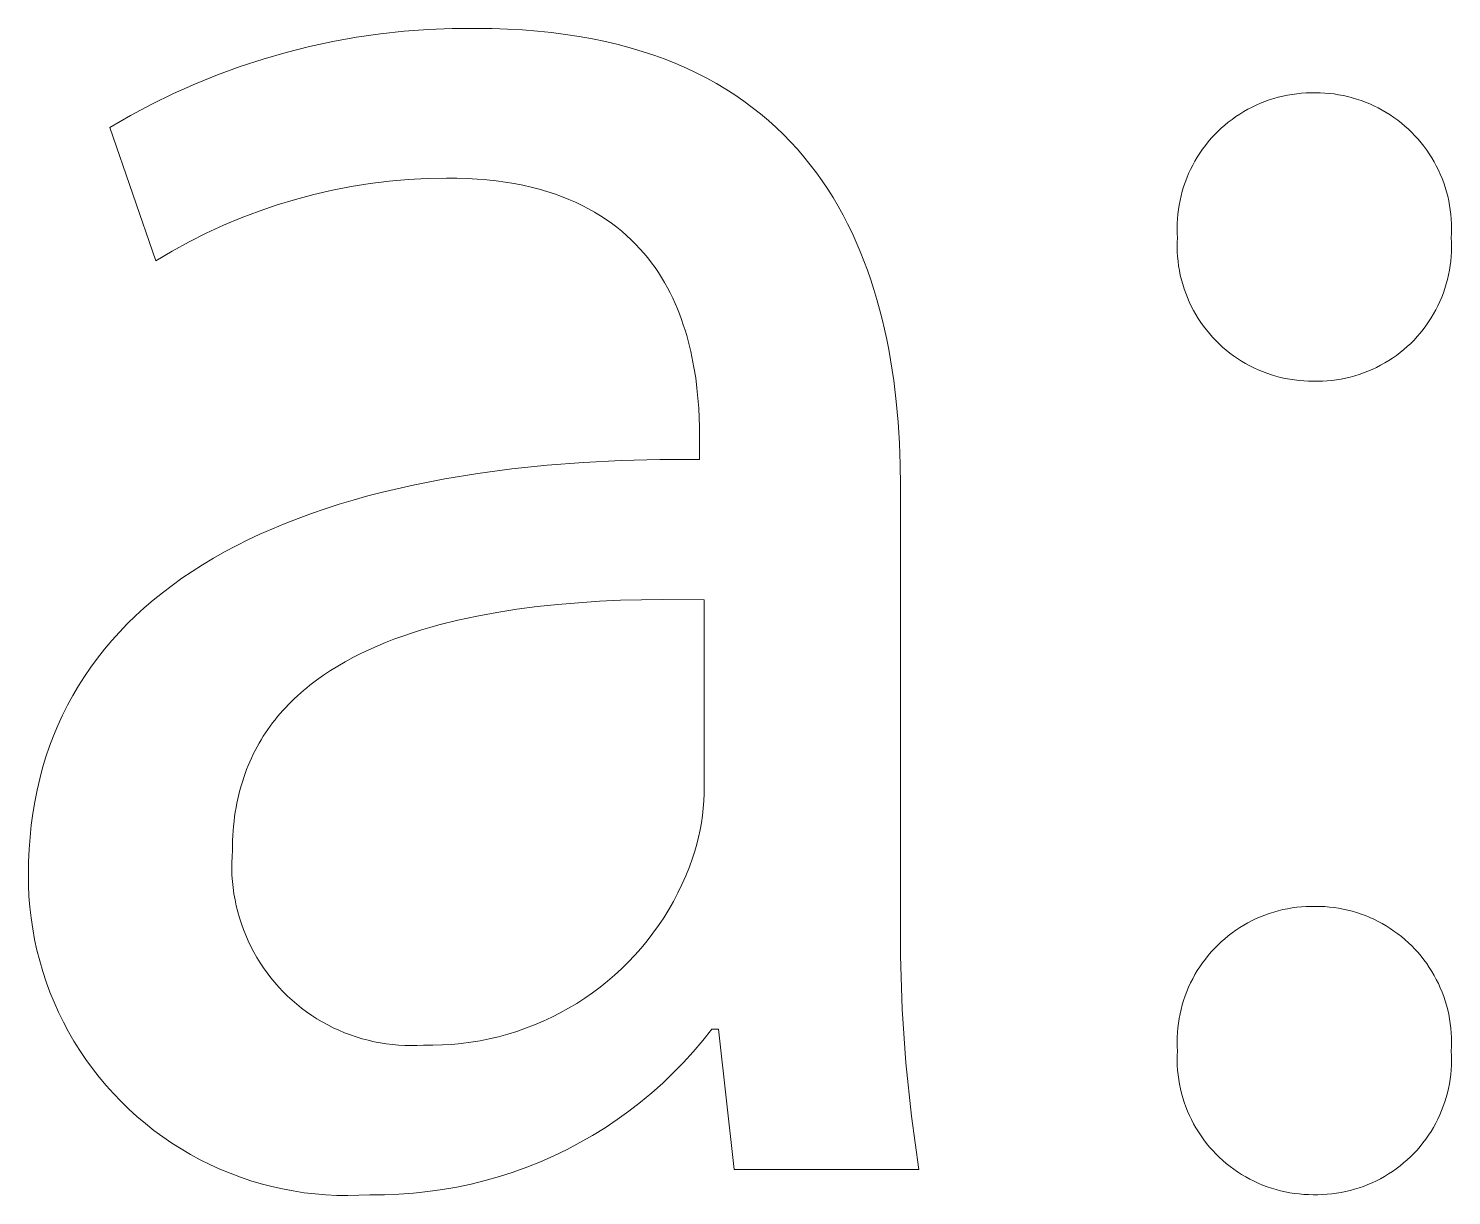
# Model space of a CAD drawing. Header units: millimetres. Extents: x 3269 to 7089, y 1744 to 4413.
# Drawn here: x 6846.79 to 6870.39, y 2011.94 to 2031.3 of the extents above; entities that cross this region are included whole.
import ezdxf

# ---------------------------------------------------------------- set-up
doc = ezdxf.new("R2010")
doc.units = ezdxf.units.MM
doc.header["$MEASUREMENT"] = 0
doc.layers.add('Domyślny', color=7, linetype='Continuous', true_color=0x000000)

msp = doc.modelspace()

# ---------------------------------------------------------------- linework, layer by layer
at = {"layer": 'Domyślny', "color": 18, "lineweight": 15, "true_color": 0x000000}
for p, q in [((6852.228, 2031.151), (6852.623, 2031.208)), ((6852.623, 2031.208), (6853.019, 2031.251)), ((6853.019, 2031.251), (6853.417, 2031.28)), ((6853.417, 2031.28), (6853.815, 2031.296)), ((6853.815, 2031.296), (6854.214, 2031.298)), ((6854.214, 2031.298), (6854.476, 2031.295)), ((6854.476, 2031.295), (6854.732, 2031.287)), ((6854.732, 2031.287), (6854.982, 2031.273)), ((6854.982, 2031.273), (6855.226, 2031.254)), ((6855.226, 2031.254), (6855.463, 2031.229)), ((6855.463, 2031.229), (6855.695, 2031.2)), ((6855.695, 2031.2), (6855.921, 2031.165)), ((6855.921, 2031.165), (6856.141, 2031.125)), ((6851.06, 2030.9), (6851.446, 2030.997)), ((6851.446, 2030.997), (6851.836, 2031.081)), ((6851.836, 2031.081), (6852.228, 2031.151)), ((6856.141, 2031.125), (6856.356, 2031.08)), ((6856.356, 2031.08), (6856.564, 2031.031)), ((6856.564, 2031.031), (6856.767, 2030.976)), ((6856.767, 2030.976), (6856.965, 2030.918)), ((6850.298, 2030.666), (6850.677, 2030.79)), ((6850.677, 2030.79), (6851.06, 2030.9)), ((6856.965, 2030.918), (6857.157, 2030.854)), ((6857.157, 2030.854), (6857.344, 2030.786)), ((6857.344, 2030.786), (6857.525, 2030.714)), ((6857.525, 2030.714), (6857.701, 2030.637)), ((6849.553, 2030.38), (6849.923, 2030.529)), ((6849.923, 2030.529), (6850.298, 2030.666)), ((6857.701, 2030.637), (6857.872, 2030.557)), ((6857.872, 2030.557), (6858.037, 2030.472)), ((6858.037, 2030.472), (6858.198, 2030.383)), ((6848.831, 2030.043), (6849.189, 2030.218)), ((6849.189, 2030.218), (6849.553, 2030.38)), ((6858.198, 2030.383), (6858.354, 2030.29)), ((6858.354, 2030.29), (6858.504, 2030.194)), ((6867.822, 2030.215), (6867.899, 2030.223)), ((6867.899, 2030.223), (6867.977, 2030.228)), ((6867.977, 2030.228), (6868.055, 2030.231)), ((6868.055, 2030.231), (6868.133, 2030.231)), ((6868.133, 2030.231), (6868.21, 2030.23)), ((6868.21, 2030.23), (6868.286, 2030.226)), ((6868.286, 2030.226), (6868.363, 2030.22)), ((6868.363, 2030.22), (6868.44, 2030.211)), ((6848.479, 2029.856), (6848.831, 2030.043)), ((6858.504, 2030.194), (6858.65, 2030.093)), ((6858.65, 2030.093), (6858.791, 2029.989)), ((6858.791, 2029.989), (6858.927, 2029.882)), ((6867.011, 2029.957), (6867.08, 2029.993)), ((6867.08, 2029.993), (6867.151, 2030.027)), ((6867.151, 2030.027), (6867.222, 2030.058)), ((6867.222, 2030.058), (6867.294, 2030.087)), ((6867.294, 2030.087), (6867.367, 2030.113)), ((6867.367, 2030.113), (6867.442, 2030.137)), ((6867.442, 2030.137), (6867.516, 2030.158)), ((6867.516, 2030.158), (6867.592, 2030.176)), ((6867.592, 2030.176), (6867.668, 2030.192)), ((6867.668, 2030.192), (6867.745, 2030.205)), ((6867.745, 2030.205), (6867.822, 2030.215)), ((6868.44, 2030.211), (6868.516, 2030.199)), ((6868.516, 2030.199), (6868.592, 2030.185)), ((6868.592, 2030.185), (6868.667, 2030.168)), ((6868.667, 2030.168), (6868.741, 2030.149)), ((6868.741, 2030.149), (6868.815, 2030.127)), ((6868.815, 2030.127), (6868.888, 2030.103)), ((6868.888, 2030.103), (6868.96, 2030.076)), ((6868.96, 2030.076), (6869.032, 2030.047)), ((6869.032, 2030.047), (6869.102, 2030.015)), ((6869.102, 2030.015), (6869.171, 2029.981)), ((6869.171, 2029.981), (6869.239, 2029.945)), ((6848.133, 2029.657), (6848.479, 2029.856)), ((6858.927, 2029.882), (6859.059, 2029.771)), ((6859.059, 2029.771), (6859.186, 2029.656)), ((6866.687, 2029.743), (6866.749, 2029.79)), ((6866.749, 2029.79), (6866.813, 2029.835)), ((6866.813, 2029.835), (6866.877, 2029.878)), ((6866.877, 2029.878), (6866.944, 2029.919)), ((6866.944, 2029.919), (6867.011, 2029.957)), ((6869.239, 2029.945), (6869.305, 2029.906)), ((6869.305, 2029.906), (6869.37, 2029.865)), ((6869.37, 2029.865), (6869.434, 2029.822)), ((6869.434, 2029.822), (6869.496, 2029.776)), ((6869.496, 2029.776), (6869.557, 2029.729)), ((6848.897, 2027.444), (6848.133, 2029.657)), ((6859.186, 2029.656), (6859.308, 2029.539)), ((6859.308, 2029.539), (6859.426, 2029.418)), ((6866.405, 2029.476), (6866.458, 2029.533)), ((6866.458, 2029.533), (6866.513, 2029.588)), ((6866.513, 2029.588), (6866.569, 2029.642)), ((6866.569, 2029.642), (6866.627, 2029.693)), ((6866.627, 2029.693), (6866.687, 2029.743)), ((6869.557, 2029.729), (6869.616, 2029.679)), ((6869.616, 2029.679), (6869.673, 2029.628)), ((6869.673, 2029.628), (6869.729, 2029.574)), ((6869.729, 2029.574), (6869.782, 2029.519)), ((6869.782, 2029.519), (6869.834, 2029.462)), ((6859.426, 2029.418), (6859.539, 2029.294)), ((6859.539, 2029.294), (6859.648, 2029.167)), ((6866.215, 2029.23), (6866.26, 2029.294)), ((6866.26, 2029.294), (6866.306, 2029.356)), ((6866.306, 2029.356), (6866.355, 2029.417)), ((6866.355, 2029.417), (6866.405, 2029.476)), ((6869.834, 2029.462), (6869.884, 2029.403)), ((6869.884, 2029.403), (6869.931, 2029.343)), ((6869.931, 2029.343), (6869.977, 2029.281)), ((6869.977, 2029.281), (6870.02, 2029.217)), ((6859.648, 2029.167), (6859.753, 2029.037)), ((6859.753, 2029.037), (6859.854, 2028.905)), ((6866.096, 2029.029), (6866.134, 2029.097)), ((6866.134, 2029.097), (6866.173, 2029.164)), ((6866.173, 2029.164), (6866.215, 2029.23)), ((6870.02, 2029.217), (6870.061, 2029.152)), ((6870.061, 2029.152), (6870.1, 2029.085)), ((6870.1, 2029.085), (6870.137, 2029.018)), ((6853.401, 2028.811), (6853.084, 2028.794)), ((6853.718, 2028.817), (6853.401, 2028.811)), ((6853.892, 2028.815), (6853.718, 2028.817)), ((6854.062, 2028.809), (6853.892, 2028.815)), ((6854.227, 2028.8), (6854.062, 2028.809)), ((6859.854, 2028.905), (6859.95, 2028.769)), ((6865.971, 2028.745), (6865.998, 2028.817)), ((6865.998, 2028.817), (6866.029, 2028.889)), ((6866.029, 2028.889), (6866.061, 2028.96)), ((6866.061, 2028.96), (6866.096, 2029.029)), ((6870.137, 2029.018), (6870.171, 2028.949)), ((6870.171, 2028.949), (6870.203, 2028.879)), ((6870.203, 2028.879), (6870.233, 2028.808)), ((6870.233, 2028.808), (6870.26, 2028.736)), ((6851.828, 2028.616), (6851.519, 2028.545)), ((6852.14, 2028.677), (6851.828, 2028.616)), ((6852.453, 2028.726), (6852.14, 2028.677)), ((6852.768, 2028.765), (6852.453, 2028.726)), ((6853.084, 2028.794), (6852.768, 2028.765)), ((6854.387, 2028.786), (6854.227, 2028.8)), ((6854.543, 2028.769), (6854.387, 2028.786)), ((6854.694, 2028.748), (6854.543, 2028.769)), ((6854.841, 2028.724), (6854.694, 2028.748)), ((6854.983, 2028.696), (6854.841, 2028.724)), ((6855.121, 2028.665), (6854.983, 2028.696)), ((6855.254, 2028.63), (6855.121, 2028.665)), ((6855.383, 2028.593), (6855.254, 2028.63)), ((6855.508, 2028.553), (6855.383, 2028.593)), ((6859.95, 2028.769), (6860.043, 2028.631)), ((6860.043, 2028.631), (6860.131, 2028.491)), ((6865.903, 2028.521), (6865.923, 2028.596)), ((6865.923, 2028.596), (6865.946, 2028.671)), ((6865.946, 2028.671), (6865.971, 2028.745)), ((6870.26, 2028.736), (6870.284, 2028.663)), ((6870.284, 2028.663), (6870.306, 2028.589)), ((6870.306, 2028.589), (6870.326, 2028.514)), ((6850.909, 2028.371), (6850.609, 2028.269)), ((6851.212, 2028.463), (6850.909, 2028.371)), ((6851.519, 2028.545), (6851.212, 2028.463)), ((6855.629, 2028.509), (6855.508, 2028.553)), ((6855.746, 2028.463), (6855.629, 2028.509)), ((6855.859, 2028.414), (6855.746, 2028.463)), ((6855.967, 2028.362), (6855.859, 2028.414)), ((6856.073, 2028.308), (6855.967, 2028.362)), ((6860.131, 2028.491), (6860.215, 2028.348)), ((6860.215, 2028.348), (6860.296, 2028.203)), ((6865.859, 2028.292), (6865.871, 2028.369)), ((6865.871, 2028.369), (6865.886, 2028.445)), ((6865.886, 2028.445), (6865.903, 2028.521)), ((6870.326, 2028.514), (6870.343, 2028.439)), ((6870.343, 2028.439), (6870.357, 2028.363)), ((6870.357, 2028.363), (6870.369, 2028.287)), ((6850.312, 2028.156), (6850.019, 2028.033)), ((6850.609, 2028.269), (6850.312, 2028.156)), ((6856.174, 2028.251), (6856.073, 2028.308)), ((6856.271, 2028.192), (6856.174, 2028.251)), ((6856.365, 2028.131), (6856.271, 2028.192)), ((6856.456, 2028.067), (6856.365, 2028.131)), ((6860.296, 2028.203), (6860.373, 2028.055)), ((6865.839, 2028.06), (6865.843, 2028.137)), ((6865.843, 2028.137), (6865.85, 2028.215)), ((6865.85, 2028.215), (6865.859, 2028.292)), ((6870.369, 2028.287), (6870.378, 2028.211)), ((6870.378, 2028.211), (6870.384, 2028.134)), ((6870.384, 2028.134), (6870.388, 2028.057)), ((6849.731, 2027.9), (6849.448, 2027.758)), ((6850.019, 2028.033), (6849.731, 2027.9)), ((6856.543, 2028.002), (6856.456, 2028.067)), ((6856.626, 2027.934), (6856.543, 2028.002)), ((6856.706, 2027.864), (6856.626, 2027.934)), ((6856.783, 2027.793), (6856.706, 2027.864)), ((6860.373, 2028.055), (6860.446, 2027.905)), ((6860.446, 2027.905), (6860.515, 2027.753)), ((6865.838, 2027.982), (6865.839, 2028.06)), ((6865.839, 2027.904), (6865.838, 2027.982)), ((6865.843, 2027.826), (6865.839, 2027.904)), ((6870.388, 2027.903), (6870.384, 2027.826)), ((6870.388, 2028.057), (6870.389, 2027.98)), ((6870.389, 2027.98), (6870.388, 2027.903)), ((6849.448, 2027.758), (6849.17, 2027.605)), ((6856.856, 2027.719), (6856.783, 2027.793)), ((6856.927, 2027.644), (6856.856, 2027.719)), ((6856.994, 2027.568), (6856.927, 2027.644)), ((6860.515, 2027.753), (6860.581, 2027.599)), ((6865.839, 2027.748), (6865.843, 2027.826)), ((6865.839, 2027.67), (6865.839, 2027.748)), ((6865.841, 2027.592), (6865.839, 2027.67)), ((6870.384, 2027.826), (6870.388, 2027.749)), ((6870.388, 2027.749), (6870.389, 2027.672)), ((6870.389, 2027.672), (6870.388, 2027.594)), ((6849.17, 2027.605), (6848.897, 2027.444)), ((6857.058, 2027.49), (6856.994, 2027.568)), ((6857.12, 2027.411), (6857.058, 2027.49)), ((6857.178, 2027.33), (6857.12, 2027.411)), ((6860.581, 2027.599), (6860.643, 2027.443)), ((6860.643, 2027.443), (6860.702, 2027.286)), ((6865.845, 2027.514), (6865.841, 2027.592)), ((6865.853, 2027.436), (6865.845, 2027.514)), ((6865.863, 2027.359), (6865.853, 2027.436)), ((6870.377, 2027.44), (6870.367, 2027.363)), ((6870.384, 2027.517), (6870.377, 2027.44)), ((6870.388, 2027.594), (6870.384, 2027.517)), ((6857.233, 2027.248), (6857.178, 2027.33)), ((6857.286, 2027.165), (6857.233, 2027.248)), ((6857.336, 2027.081), (6857.286, 2027.165)), ((6860.702, 2027.286), (6860.757, 2027.126)), ((6865.876, 2027.282), (6865.863, 2027.359)), ((6865.891, 2027.205), (6865.876, 2027.282)), ((6865.909, 2027.129), (6865.891, 2027.205)), ((6870.341, 2027.21), (6870.323, 2027.135)), ((6870.355, 2027.286), (6870.341, 2027.21)), ((6870.367, 2027.363), (6870.355, 2027.286)), ((6857.384, 2026.996), (6857.336, 2027.081)), ((6857.428, 2026.91), (6857.384, 2026.996)), ((6860.757, 2027.126), (6860.809, 2026.965)), ((6860.809, 2026.965), (6860.857, 2026.803)), ((6865.93, 2027.054), (6865.909, 2027.129)), ((6865.954, 2026.979), (6865.93, 2027.054)), ((6865.98, 2026.906), (6865.954, 2026.979)), ((6870.255, 2026.913), (6870.227, 2026.84)), ((6870.28, 2026.986), (6870.255, 2026.913)), ((6870.303, 2027.06), (6870.28, 2026.986)), ((6870.323, 2027.135), (6870.303, 2027.06)), ((6857.471, 2026.824), (6857.428, 2026.91)), ((6857.511, 2026.737), (6857.471, 2026.824)), ((6857.548, 2026.649), (6857.511, 2026.737)), ((6860.857, 2026.803), (6860.903, 2026.639)), ((6866.008, 2026.833), (6865.98, 2026.906)), ((6866.039, 2026.761), (6866.008, 2026.833)), ((6866.073, 2026.691), (6866.039, 2026.761)), ((6866.109, 2026.621), (6866.073, 2026.691)), ((6870.164, 2026.699), (6870.129, 2026.63)), ((6870.197, 2026.769), (6870.164, 2026.699)), ((6870.227, 2026.84), (6870.197, 2026.769)), ((6857.583, 2026.561), (6857.548, 2026.649)), ((6857.616, 2026.472), (6857.583, 2026.561)), ((6857.647, 2026.383), (6857.616, 2026.472)), ((6860.903, 2026.639), (6860.945, 2026.473)), ((6860.945, 2026.473), (6860.984, 2026.307)), ((6866.147, 2026.553), (6866.109, 2026.621)), ((6866.188, 2026.487), (6866.147, 2026.553)), ((6866.231, 2026.421), (6866.188, 2026.487)), ((6870.052, 2026.495), (6870.01, 2026.43)), ((6870.092, 2026.562), (6870.052, 2026.495)), ((6870.129, 2026.63), (6870.092, 2026.562)), ((6857.676, 2026.294), (6857.647, 2026.383)), ((6857.703, 2026.205), (6857.676, 2026.294)), ((6857.728, 2026.116), (6857.703, 2026.205)), ((6860.984, 2026.307), (6861.021, 2026.139)), ((6866.276, 2026.358), (6866.231, 2026.421)), ((6866.324, 2026.296), (6866.276, 2026.358)), ((6866.374, 2026.235), (6866.324, 2026.296)), ((6866.425, 2026.177), (6866.374, 2026.235)), ((6869.87, 2026.245), (6869.819, 2026.186)), ((6869.919, 2026.305), (6869.87, 2026.245)), ((6869.965, 2026.367), (6869.919, 2026.305)), ((6870.01, 2026.43), (6869.965, 2026.367)), ((6857.75, 2026.027), (6857.728, 2026.116)), ((6857.772, 2025.938), (6857.75, 2026.027)), ((6861.021, 2026.139), (6861.054, 2025.97)), ((6861.054, 2025.97), (6861.084, 2025.8)), ((6866.479, 2026.12), (6866.425, 2026.177)), ((6866.535, 2026.065), (6866.479, 2026.12)), ((6866.592, 2026.012), (6866.535, 2026.065)), ((6866.652, 2025.961), (6866.592, 2026.012)), ((6869.597, 2025.971), (6869.537, 2025.922)), ((6869.655, 2026.022), (6869.597, 2025.971)), ((6869.712, 2026.074), (6869.655, 2026.022)), ((6869.767, 2026.129), (6869.712, 2026.074)), ((6869.819, 2026.186), (6869.767, 2026.129)), ((6857.791, 2025.85), (6857.772, 2025.938)), ((6857.824, 2025.674), (6857.791, 2025.85)), ((6861.084, 2025.8), (6861.137, 2025.458)), ((6866.713, 2025.913), (6866.652, 2025.961)), ((6866.775, 2025.866), (6866.713, 2025.913)), ((6866.84, 2025.822), (6866.775, 2025.866)), ((6866.906, 2025.78), (6866.84, 2025.822)), ((6866.973, 2025.74), (6866.906, 2025.78)), ((6867.042, 2025.702), (6866.973, 2025.74)), ((6869.281, 2025.748), (6869.213, 2025.71)), ((6869.347, 2025.788), (6869.281, 2025.748)), ((6869.412, 2025.83), (6869.347, 2025.788)), ((6869.475, 2025.875), (6869.412, 2025.83)), ((6869.537, 2025.922), (6869.475, 2025.875)), ((6857.852, 2025.5), (6857.824, 2025.674)), ((6857.874, 2025.329), (6857.852, 2025.5)), ((6867.111, 2025.667), (6867.042, 2025.702)), ((6867.182, 2025.635), (6867.111, 2025.667)), ((6867.255, 2025.605), (6867.182, 2025.635)), ((6867.328, 2025.577), (6867.255, 2025.605)), ((6867.402, 2025.552), (6867.328, 2025.577)), ((6867.477, 2025.53), (6867.402, 2025.552)), ((6867.552, 2025.51), (6867.477, 2025.53)), ((6867.629, 2025.493), (6867.552, 2025.51)), ((6868.633, 2025.497), (6868.557, 2025.482)), ((6868.709, 2025.515), (6868.633, 2025.497)), ((6868.783, 2025.535), (6868.709, 2025.515)), ((6868.857, 2025.558), (6868.783, 2025.535)), ((6868.931, 2025.583), (6868.857, 2025.558)), ((6869.003, 2025.611), (6868.931, 2025.583)), ((6869.074, 2025.642), (6869.003, 2025.611)), ((6869.144, 2025.675), (6869.074, 2025.642)), ((6869.213, 2025.71), (6869.144, 2025.675)), ((6857.89, 2025.162), (6857.874, 2025.329)), ((6861.137, 2025.458), (6861.178, 2025.112)), ((6867.705, 2025.479), (6867.629, 2025.493)), ((6867.783, 2025.467), (6867.705, 2025.479)), ((6867.86, 2025.458), (6867.783, 2025.467)), ((6867.938, 2025.452), (6867.86, 2025.458)), ((6868.016, 2025.449), (6867.938, 2025.452)), ((6868.094, 2025.448), (6868.016, 2025.449)), ((6868.172, 2025.447), (6868.094, 2025.448)), ((6868.249, 2025.448), (6868.172, 2025.447)), ((6868.327, 2025.453), (6868.249, 2025.448)), ((6868.404, 2025.46), (6868.327, 2025.453)), ((6868.481, 2025.47), (6868.404, 2025.46)), ((6868.557, 2025.482), (6868.481, 2025.47)), ((6857.902, 2024.999), (6857.89, 2025.162)), ((6861.178, 2025.112), (6861.21, 2024.765)), ((6857.91, 2024.841), (6857.902, 2024.999)), ((6857.914, 2024.689), (6857.91, 2024.841)), ((6857.915, 2024.543), (6857.914, 2024.689)), ((6861.21, 2024.765), (6861.231, 2024.416)), ((6857.915, 2024.149), (6857.915, 2024.543)), ((6861.231, 2024.416), (6861.244, 2024.066)), ((6855.388, 2024.051), (6855.992, 2024.097)), ((6855.992, 2024.097), (6856.614, 2024.129)), ((6856.614, 2024.129), (6857.256, 2024.146)), ((6857.256, 2024.146), (6857.915, 2024.149)), ((6853.692, 2023.826), (6854.238, 2023.915)), ((6854.238, 2023.915), (6854.804, 2023.99)), ((6854.804, 2023.99), (6855.388, 2024.051)), ((6861.244, 2024.066), (6861.248, 2023.716)), ((6852.659, 2023.606), (6853.166, 2023.723)), ((6853.166, 2023.723), (6853.692, 2023.826)), ((6861.248, 2023.716), (6861.248, 2016.809)), ((6851.705, 2023.33), (6851.936, 2023.404)), ((6851.936, 2023.404), (6852.172, 2023.475)), ((6852.172, 2023.475), (6852.413, 2023.542)), ((6852.413, 2023.542), (6852.659, 2023.606)), ((6851.042, 2023.087), (6851.258, 2023.171)), ((6851.258, 2023.171), (6851.479, 2023.252)), ((6851.479, 2023.252), (6851.705, 2023.33)), ((6850.425, 2022.813), (6850.625, 2022.908)), ((6850.625, 2022.908), (6850.831, 2022.999)), ((6850.831, 2022.999), (6851.042, 2023.087)), ((6850.039, 2022.614), (6850.229, 2022.715)), ((6850.229, 2022.715), (6850.425, 2022.813)), ((6849.674, 2022.401), (6849.854, 2022.509)), ((6849.854, 2022.509), (6850.039, 2022.614)), ((6849.33, 2022.176), (6849.5, 2022.29)), ((6849.5, 2022.29), (6849.674, 2022.401)), ((6849.007, 2021.937), (6849.166, 2022.058)), ((6849.166, 2022.058), (6849.33, 2022.176)), ((6848.706, 2021.685), (6848.854, 2021.813)), ((6848.854, 2021.813), (6849.007, 2021.937)), ((6855.565, 2021.743), (6855.224, 2021.706)), ((6855.909, 2021.772), (6855.565, 2021.743)), ((6856.256, 2021.795), (6855.909, 2021.772)), ((6856.604, 2021.811), (6856.256, 2021.795)), ((6857.3, 2021.826), (6856.604, 2021.811)), ((6857.992, 2021.821), (6857.3, 2021.826)), ((6857.992, 2018.603), (6857.992, 2021.821)), ((6848.425, 2021.42), (6848.563, 2021.554)), ((6848.563, 2021.554), (6848.706, 2021.685)), ((6854.227, 2021.55), (6853.907, 2021.481)), ((6854.554, 2021.61), (6854.227, 2021.55)), ((6854.887, 2021.662), (6854.554, 2021.61)), ((6855.224, 2021.706), (6854.887, 2021.662)), ((6848.166, 2021.142), (6848.293, 2021.283)), ((6848.293, 2021.283), (6848.425, 2021.42)), ((6853.139, 2021.268), (6852.993, 2021.218)), ((6853.288, 2021.315), (6853.139, 2021.268)), ((6853.44, 2021.36), (6853.288, 2021.315)), ((6853.593, 2021.403), (6853.44, 2021.36)), ((6853.907, 2021.481), (6853.593, 2021.403)), ((6848.045, 2020.999), (6848.166, 2021.142)), ((6852.567, 2021.053), (6852.431, 2020.992)), ((6852.706, 2021.11), (6852.567, 2021.053)), ((6852.848, 2021.166), (6852.706, 2021.11)), ((6852.993, 2021.218), (6852.848, 2021.166)), ((6847.819, 2020.702), (6847.929, 2020.852)), ((6847.929, 2020.852), (6848.045, 2020.999)), ((6852.04, 2020.793), (6851.916, 2020.721)), ((6852.167, 2020.862), (6852.04, 2020.793)), ((6852.298, 2020.929), (6852.167, 2020.862)), ((6852.431, 2020.992), (6852.298, 2020.929)), ((6847.615, 2020.393), (6847.714, 2020.549)), ((6847.714, 2020.549), (6847.819, 2020.702)), ((6851.678, 2020.569), (6851.564, 2020.488)), ((6851.795, 2020.647), (6851.678, 2020.569)), ((6851.916, 2020.721), (6851.795, 2020.647)), ((6847.521, 2020.233), (6847.615, 2020.393)), ((6851.348, 2020.316), (6851.296, 2020.271)), ((6851.4, 2020.36), (6851.348, 2020.316)), ((6851.454, 2020.403), (6851.4, 2020.36)), ((6851.564, 2020.488), (6851.454, 2020.403)), ((6847.35, 2019.905), (6847.432, 2020.071)), ((6847.432, 2020.071), (6847.521, 2020.233)), ((6851.099, 2020.084), (6851.052, 2020.035)), ((6851.147, 2020.132), (6851.099, 2020.084)), ((6851.195, 2020.179), (6851.147, 2020.132)), ((6851.245, 2020.226), (6851.195, 2020.179)), ((6851.296, 2020.271), (6851.245, 2020.226)), ((6847.272, 2019.736), (6847.35, 2019.905)), ((6850.918, 2019.883), (6850.876, 2019.83)), ((6850.962, 2019.934), (6850.918, 2019.883)), ((6851.007, 2019.985), (6850.962, 2019.934)), ((6851.052, 2020.035), (6851.007, 2019.985)), ((6847.201, 2019.565), (6847.272, 2019.736)), ((6850.717, 2019.612), (6850.68, 2019.555)), ((6850.755, 2019.668), (6850.717, 2019.612)), ((6850.794, 2019.723), (6850.755, 2019.668)), ((6850.835, 2019.777), (6850.794, 2019.723)), ((6850.876, 2019.83), (6850.835, 2019.777)), ((6847.074, 2019.212), (6847.135, 2019.39)), ((6847.135, 2019.39), (6847.201, 2019.565)), ((6850.577, 2019.379), (6850.545, 2019.319)), ((6850.61, 2019.439), (6850.577, 2019.379)), ((6850.645, 2019.497), (6850.61, 2019.439)), ((6850.68, 2019.555), (6850.645, 2019.497)), ((6847.02, 2019.031), (6847.074, 2019.212)), ((6850.456, 2019.132), (6850.428, 2019.068)), ((6850.484, 2019.195), (6850.456, 2019.132)), ((6850.514, 2019.257), (6850.484, 2019.195)), ((6850.545, 2019.319), (6850.514, 2019.257)), ((6846.971, 2018.847), (6847.02, 2019.031)), ((6850.378, 2018.937), (6850.355, 2018.87)), ((6850.403, 2019.003), (6850.378, 2018.937)), ((6850.428, 2019.068), (6850.403, 2019.003)), ((6846.89, 2018.47), (6846.927, 2018.66)), ((6846.927, 2018.66), (6846.971, 2018.847)), ((6850.293, 2018.663), (6850.275, 2018.592)), ((6850.312, 2018.733), (6850.293, 2018.663)), ((6850.333, 2018.802), (6850.312, 2018.733)), ((6850.355, 2018.87), (6850.333, 2018.802)), ((6846.858, 2018.277), (6846.89, 2018.47)), ((6850.243, 2018.447), (6850.229, 2018.373)), ((6850.258, 2018.52), (6850.243, 2018.447)), ((6850.275, 2018.592), (6850.258, 2018.52)), ((6857.978, 2018.361), (6857.987, 2018.482)), ((6857.987, 2018.482), (6857.992, 2018.603)), ((6846.832, 2018.081), (6846.858, 2018.277)), ((6850.205, 2018.222), (6850.196, 2018.145)), ((6850.216, 2018.298), (6850.205, 2018.222)), ((6850.229, 2018.373), (6850.216, 2018.298)), ((6857.948, 2018.121), (6857.965, 2018.241)), ((6857.965, 2018.241), (6857.978, 2018.361)), ((6846.811, 2017.882), (6846.832, 2018.081)), ((6850.181, 2017.988), (6850.176, 2017.908)), ((6850.187, 2018.067), (6850.181, 2017.988)), ((6850.196, 2018.145), (6850.187, 2018.067)), ((6857.901, 2017.883), (6857.927, 2018.002)), ((6857.927, 2018.002), (6857.948, 2018.121)), ((6846.797, 2017.68), (6846.811, 2017.882)), ((6850.172, 2017.827), (6850.169, 2017.745)), ((6850.169, 2017.745), (6850.169, 2017.662)), ((6850.176, 2017.908), (6850.172, 2017.827)), ((6857.839, 2017.649), (6857.872, 2017.766)), ((6857.872, 2017.766), (6857.901, 2017.883)), ((6846.785, 2017.267), (6846.788, 2017.475)), ((6846.788, 2017.475), (6846.797, 2017.68)), ((6850.162, 2017.559), (6850.158, 2017.456)), ((6850.169, 2017.662), (6850.162, 2017.559)), ((6857.747, 2017.387), (6857.801, 2017.534)), ((6857.801, 2017.534), (6857.839, 2017.649)), ((6846.787, 2017.085), (6846.785, 2017.267)), ((6850.158, 2017.456), (6850.158, 2017.354)), ((6850.158, 2017.354), (6850.161, 2017.251)), ((6850.161, 2017.251), (6850.168, 2017.148)), ((6857.625, 2017.097), (6857.689, 2017.241)), ((6857.689, 2017.241), (6857.747, 2017.387)), ((6846.794, 2016.904), (6846.787, 2017.085)), ((6850.168, 2017.148), (6850.179, 2017.046)), ((6850.179, 2017.046), (6850.193, 2016.944)), ((6857.556, 2016.956), (6857.625, 2017.097)), ((6846.808, 2016.723), (6846.794, 2016.904)), ((6850.193, 2016.944), (6850.211, 2016.843)), ((6850.211, 2016.843), (6850.232, 2016.743)), ((6857.405, 2016.68), (6857.483, 2016.817)), ((6857.483, 2016.817), (6857.556, 2016.956)), ((6861.248, 2016.809), (6861.249, 2015.918)), ((6846.828, 2016.542), (6846.808, 2016.723)), ((6846.855, 2016.362), (6846.828, 2016.542)), ((6850.232, 2016.743), (6850.256, 2016.643)), ((6850.256, 2016.643), (6850.284, 2016.544)), ((6850.284, 2016.544), (6850.316, 2016.446)), ((6857.235, 2016.416), (6857.322, 2016.546)), ((6857.322, 2016.546), (6857.405, 2016.68)), ((6867.08, 2016.497), (6867.151, 2016.531)), ((6867.151, 2016.531), (6867.222, 2016.562)), ((6867.222, 2016.562), (6867.294, 2016.59)), ((6867.294, 2016.59), (6867.367, 2016.617)), ((6867.367, 2016.617), (6867.442, 2016.64)), ((6867.442, 2016.64), (6867.516, 2016.661)), ((6867.516, 2016.661), (6867.592, 2016.68)), ((6867.592, 2016.68), (6867.668, 2016.695)), ((6867.668, 2016.695), (6867.745, 2016.709)), ((6867.745, 2016.709), (6867.822, 2016.719)), ((6867.822, 2016.719), (6867.899, 2016.727)), ((6867.899, 2016.727), (6867.977, 2016.732)), ((6867.977, 2016.732), (6868.055, 2016.734)), ((6868.055, 2016.734), (6868.133, 2016.734)), ((6868.133, 2016.734), (6868.21, 2016.733)), ((6868.21, 2016.733), (6868.286, 2016.729)), ((6868.286, 2016.729), (6868.363, 2016.723)), ((6868.363, 2016.723), (6868.44, 2016.714)), ((6868.44, 2016.714), (6868.516, 2016.703)), ((6868.516, 2016.703), (6868.592, 2016.689)), ((6868.592, 2016.689), (6868.667, 2016.672)), ((6868.667, 2016.672), (6868.741, 2016.653)), ((6868.741, 2016.653), (6868.815, 2016.631)), ((6868.815, 2016.631), (6868.888, 2016.606)), ((6868.888, 2016.606), (6868.96, 2016.58)), ((6868.96, 2016.58), (6869.032, 2016.55)), ((6869.032, 2016.55), (6869.102, 2016.519)), ((6846.887, 2016.183), (6846.855, 2016.362)), ((6850.316, 2016.446), (6850.35, 2016.349)), ((6850.35, 2016.349), (6850.388, 2016.254)), ((6857.143, 2016.288), (6857.235, 2016.416)), ((6866.687, 2016.246), (6866.749, 2016.294)), ((6866.749, 2016.294), (6866.813, 2016.339)), ((6866.813, 2016.339), (6866.877, 2016.382)), ((6866.877, 2016.382), (6866.944, 2016.423)), ((6866.944, 2016.423), (6867.011, 2016.461)), ((6867.011, 2016.461), (6867.08, 2016.497)), ((6869.102, 2016.519), (6869.171, 2016.485)), ((6869.171, 2016.485), (6869.239, 2016.448)), ((6869.239, 2016.448), (6869.305, 2016.409)), ((6869.305, 2016.409), (6869.37, 2016.368)), ((6869.37, 2016.368), (6869.434, 2016.325)), ((6869.434, 2016.325), (6869.496, 2016.28)), ((6846.926, 2016.006), (6846.887, 2016.183)), ((6850.388, 2016.254), (6850.429, 2016.16)), ((6850.429, 2016.16), (6850.474, 2016.067)), ((6850.474, 2016.067), (6850.522, 2015.976)), ((6856.948, 2016.042), (6857.048, 2016.163)), ((6857.048, 2016.163), (6857.143, 2016.288)), ((6866.458, 2016.037), (6866.513, 2016.092)), ((6866.513, 2016.092), (6866.569, 2016.146)), ((6866.569, 2016.146), (6866.627, 2016.197)), ((6866.627, 2016.197), (6866.687, 2016.246)), ((6869.496, 2016.28), (6869.557, 2016.232)), ((6869.557, 2016.232), (6869.616, 2016.183)), ((6869.616, 2016.183), (6869.673, 2016.131)), ((6869.673, 2016.131), (6869.729, 2016.078)), ((6869.729, 2016.078), (6869.782, 2016.023)), ((6846.971, 2015.83), (6846.926, 2016.006)), ((6847.022, 2015.655), (6846.971, 2015.83)), ((6850.522, 2015.976), (6850.572, 2015.887)), ((6850.572, 2015.887), (6850.626, 2015.799)), ((6856.735, 2015.81), (6856.843, 2015.924)), ((6856.843, 2015.924), (6856.948, 2016.042)), ((6861.249, 2015.918), (6861.279, 2015.028)), ((6866.26, 2015.797), (6866.306, 2015.86)), ((6866.306, 2015.86), (6866.355, 2015.92)), ((6866.355, 2015.92), (6866.405, 2015.979)), ((6866.405, 2015.979), (6866.458, 2016.037)), ((6869.782, 2016.023), (6869.834, 2015.966)), ((6869.834, 2015.966), (6869.884, 2015.907)), ((6869.884, 2015.907), (6869.931, 2015.846)), ((6869.931, 2015.846), (6869.977, 2015.784)), ((6847.078, 2015.482), (6847.022, 2015.655)), ((6850.626, 2015.799), (6850.683, 2015.714)), ((6850.683, 2015.714), (6850.743, 2015.63)), ((6850.743, 2015.63), (6850.805, 2015.548)), ((6856.388, 2015.491), (6856.508, 2015.593)), ((6856.508, 2015.593), (6856.623, 2015.7)), ((6856.623, 2015.7), (6856.735, 2015.81)), ((6866.096, 2015.533), (6866.134, 2015.601)), ((6866.134, 2015.601), (6866.173, 2015.668)), ((6866.173, 2015.668), (6866.215, 2015.733)), ((6866.215, 2015.733), (6866.26, 2015.797)), ((6869.977, 2015.784), (6870.02, 2015.721)), ((6870.02, 2015.721), (6870.061, 2015.656)), ((6870.061, 2015.656), (6870.1, 2015.589)), ((6870.1, 2015.589), (6870.137, 2015.521)), ((6847.141, 2015.312), (6847.078, 2015.482)), ((6850.805, 2015.548), (6850.871, 2015.469)), ((6850.871, 2015.469), (6850.939, 2015.392)), ((6850.939, 2015.392), (6851.009, 2015.318)), ((6856.14, 2015.298), (6856.266, 2015.393)), ((6856.266, 2015.393), (6856.388, 2015.491)), ((6865.998, 2015.321), (6866.029, 2015.393)), ((6866.029, 2015.393), (6866.061, 2015.463)), ((6866.061, 2015.463), (6866.096, 2015.533)), ((6870.137, 2015.521), (6870.171, 2015.452)), ((6870.171, 2015.452), (6870.203, 2015.382)), ((6870.203, 2015.382), (6870.233, 2015.311)), ((6847.21, 2015.144), (6847.141, 2015.312)), ((6847.284, 2014.978), (6847.21, 2015.144)), ((6851.009, 2015.318), (6851.083, 2015.245)), ((6851.083, 2015.245), (6851.158, 2015.176)), ((6851.158, 2015.176), (6851.236, 2015.109)), ((6855.744, 2015.043), (6855.879, 2015.123)), ((6855.879, 2015.123), (6856.011, 2015.209)), ((6856.011, 2015.209), (6856.14, 2015.298)), ((6865.923, 2015.1), (6865.946, 2015.174)), ((6865.946, 2015.174), (6865.971, 2015.248)), ((6865.971, 2015.248), (6865.998, 2015.321)), ((6870.233, 2015.311), (6870.26, 2015.239)), ((6870.26, 2015.239), (6870.284, 2015.166)), ((6870.284, 2015.166), (6870.306, 2015.092)), ((6847.364, 2014.814), (6847.284, 2014.978)), ((6851.236, 2015.109), (6851.316, 2015.045)), ((6851.316, 2015.045), (6851.399, 2014.983)), ((6851.399, 2014.983), (6851.483, 2014.925)), ((6851.483, 2014.925), (6851.57, 2014.869)), ((6855.324, 2014.829), (6855.466, 2014.895)), ((6855.466, 2014.895), (6855.606, 2014.967)), ((6855.606, 2014.967), (6855.744, 2015.043)), ((6861.279, 2015.028), (6861.34, 2014.139)), ((6865.871, 2014.873), (6865.886, 2014.949)), ((6865.886, 2014.949), (6865.903, 2015.025)), ((6865.903, 2015.025), (6865.923, 2015.1)), ((6870.306, 2015.092), (6870.326, 2015.018)), ((6870.326, 2015.018), (6870.343, 2014.943)), ((6870.343, 2014.943), (6870.357, 2014.867)), ((6847.449, 2014.654), (6847.364, 2014.814)), ((6847.54, 2014.497), (6847.449, 2014.654)), ((6851.57, 2014.869), (6851.658, 2014.817)), ((6851.658, 2014.817), (6851.748, 2014.767)), ((6851.748, 2014.767), (6851.84, 2014.721)), ((6851.84, 2014.721), (6851.933, 2014.678)), ((6851.933, 2014.678), (6852.028, 2014.638)), ((6852.028, 2014.638), (6852.124, 2014.601)), ((6854.734, 2014.613), (6854.884, 2014.659)), ((6854.884, 2014.659), (6855.032, 2014.711)), ((6855.032, 2014.711), (6855.179, 2014.767)), ((6855.179, 2014.767), (6855.324, 2014.829)), ((6858.119, 2014.698), (6857.969, 2014.508)), ((6858.233, 2014.698), (6858.119, 2014.698)), ((6858.488, 2012.37), (6858.233, 2014.698)), ((6865.839, 2014.563), (6865.843, 2014.641)), ((6865.843, 2014.641), (6865.85, 2014.718)), ((6865.85, 2014.718), (6865.859, 2014.796)), ((6865.859, 2014.796), (6865.871, 2014.873)), ((6870.357, 2014.867), (6870.369, 2014.791)), ((6870.369, 2014.791), (6870.378, 2014.715)), ((6870.378, 2014.715), (6870.384, 2014.638)), ((6870.384, 2014.638), (6870.388, 2014.561)), ((6847.637, 2014.343), (6847.54, 2014.497)), ((6852.124, 2014.601), (6852.221, 2014.568)), ((6852.221, 2014.568), (6852.319, 2014.538)), ((6852.319, 2014.538), (6852.419, 2014.512)), ((6852.419, 2014.512), (6852.519, 2014.489)), ((6852.519, 2014.489), (6852.62, 2014.469)), ((6852.62, 2014.469), (6852.721, 2014.453)), ((6852.721, 2014.453), (6852.823, 2014.44)), ((6852.823, 2014.44), (6852.925, 2014.431)), ((6852.925, 2014.431), (6853.028, 2014.426)), ((6853.028, 2014.426), (6853.131, 2014.424)), ((6853.131, 2014.424), (6853.233, 2014.425)), ((6853.233, 2014.425), (6853.336, 2014.431)), ((6853.336, 2014.431), (6853.493, 2014.429)), ((6853.493, 2014.429), (6853.65, 2014.434)), ((6853.65, 2014.434), (6853.807, 2014.443)), ((6853.807, 2014.443), (6853.964, 2014.458)), ((6853.964, 2014.458), (6854.12, 2014.479)), ((6854.12, 2014.479), (6854.275, 2014.504)), ((6854.275, 2014.504), (6854.429, 2014.535)), ((6854.429, 2014.535), (6854.582, 2014.571)), ((6854.582, 2014.571), (6854.734, 2014.613)), ((6857.969, 2014.508), (6857.812, 2014.323)), ((6865.838, 2014.485), (6865.839, 2014.563)), ((6865.839, 2014.408), (6865.838, 2014.485)), ((6865.843, 2014.33), (6865.839, 2014.408)), ((6870.388, 2014.407), (6870.384, 2014.33)), ((6870.388, 2014.561), (6870.389, 2014.484)), ((6870.389, 2014.484), (6870.388, 2014.407)), ((6847.738, 2014.192), (6847.637, 2014.343)), ((6847.845, 2014.045), (6847.738, 2014.192)), ((6857.812, 2014.323), (6857.649, 2014.144)), ((6865.839, 2014.174), (6865.84, 2014.252)), ((6865.841, 2014.096), (6865.839, 2014.174)), ((6865.84, 2014.252), (6865.843, 2014.33)), ((6870.384, 2014.33), (6870.388, 2014.253)), ((6870.389, 2014.175), (6870.387, 2014.098)), ((6870.388, 2014.253), (6870.389, 2014.175)), ((6847.957, 2013.901), (6847.845, 2014.045)), ((6857.48, 2013.97), (6857.305, 2013.803)), ((6857.649, 2014.144), (6857.48, 2013.97)), ((6861.34, 2014.139), (6861.432, 2013.252)), ((6865.846, 2014.018), (6865.841, 2014.096)), ((6865.854, 2013.94), (6865.846, 2014.018)), ((6865.864, 2013.863), (6865.854, 2013.94)), ((6870.376, 2013.944), (6870.366, 2013.867)), ((6870.383, 2014.021), (6870.376, 2013.944)), ((6870.387, 2014.098), (6870.383, 2014.021)), ((6848.073, 2013.762), (6847.957, 2013.901)), ((6848.195, 2013.627), (6848.073, 2013.762)), ((6857.305, 2013.803), (6857.124, 2013.642)), ((6865.877, 2013.786), (6865.864, 2013.863)), ((6865.893, 2013.709), (6865.877, 2013.786)), ((6865.911, 2013.634), (6865.893, 2013.709)), ((6870.339, 2013.714), (6870.321, 2013.639)), ((6870.354, 2013.79), (6870.339, 2013.714)), ((6870.366, 2013.867), (6870.354, 2013.79)), ((6848.32, 2013.495), (6848.195, 2013.627)), ((6848.451, 2013.369), (6848.32, 2013.495)), ((6856.938, 2013.487), (6856.746, 2013.339)), ((6857.124, 2013.642), (6856.938, 2013.487)), ((6865.932, 2013.558), (6865.911, 2013.634)), ((6865.956, 2013.484), (6865.932, 2013.558)), ((6865.982, 2013.41), (6865.956, 2013.484)), ((6870.278, 2013.49), (6870.253, 2013.417)), ((6870.301, 2013.564), (6870.278, 2013.49)), ((6870.321, 2013.639), (6870.301, 2013.564)), ((6848.585, 2013.247), (6848.451, 2013.369)), ((6848.724, 2013.129), (6848.585, 2013.247)), ((6856.746, 2013.339), (6856.55, 2013.197)), ((6861.432, 2013.252), (6861.554, 2012.37)), ((6866.011, 2013.338), (6865.982, 2013.41)), ((6866.042, 2013.266), (6866.011, 2013.338)), ((6866.075, 2013.196), (6866.042, 2013.266)), ((6870.195, 2013.274), (6870.162, 2013.204)), ((6870.225, 2013.345), (6870.195, 2013.274)), ((6870.253, 2013.417), (6870.225, 2013.345)), ((6848.867, 2013.017), (6848.724, 2013.129)), ((6849.013, 2012.909), (6848.867, 2013.017)), ((6856.349, 2013.062), (6856.143, 2012.935)), ((6856.55, 2013.197), (6856.349, 2013.062)), ((6866.111, 2013.126), (6866.075, 2013.196)), ((6866.15, 2013.059), (6866.111, 2013.126)), ((6866.191, 2012.992), (6866.15, 2013.059)), ((6866.234, 2012.927), (6866.191, 2012.992)), ((6870.049, 2013.001), (6870.007, 2012.936)), ((6870.089, 2013.067), (6870.049, 2013.001)), ((6870.127, 2013.135), (6870.089, 2013.067)), ((6870.162, 2013.204), (6870.127, 2013.135)), ((6849.163, 2012.806), (6849.013, 2012.909)), ((6849.317, 2012.709), (6849.163, 2012.806)), ((6855.933, 2012.814), (6855.718, 2012.701)), ((6856.143, 2012.935), (6855.933, 2012.814)), ((6866.279, 2012.863), (6866.234, 2012.927)), ((6866.326, 2012.801), (6866.279, 2012.863)), ((6866.376, 2012.741), (6866.326, 2012.801)), ((6869.868, 2012.75), (6869.817, 2012.692)), ((6869.916, 2012.811), (6869.868, 2012.75)), ((6869.963, 2012.872), (6869.916, 2012.811)), ((6870.007, 2012.936), (6869.963, 2012.872)), ((6849.474, 2012.617), (6849.317, 2012.709)), ((6849.633, 2012.531), (6849.474, 2012.617)), ((6849.796, 2012.45), (6849.633, 2012.531)), ((6855.5, 2012.596), (6855.279, 2012.498)), ((6855.718, 2012.701), (6855.5, 2012.596)), ((6866.428, 2012.682), (6866.376, 2012.741)), ((6866.481, 2012.626), (6866.428, 2012.682)), ((6866.537, 2012.571), (6866.481, 2012.626)), ((6866.595, 2012.518), (6866.537, 2012.571)), ((6866.654, 2012.467), (6866.595, 2012.518)), ((6869.653, 2012.527), (6869.595, 2012.477)), ((6869.71, 2012.58), (6869.653, 2012.527)), ((6869.764, 2012.635), (6869.71, 2012.58)), ((6869.817, 2012.692), (6869.764, 2012.635)), ((6849.962, 2012.374), (6849.796, 2012.45)), ((6850.129, 2012.305), (6849.962, 2012.374)), ((6850.3, 2012.241), (6850.129, 2012.305)), ((6854.826, 2012.325), (6854.596, 2012.251)), ((6855.054, 2012.407), (6854.826, 2012.325)), ((6855.279, 2012.498), (6855.054, 2012.407)), ((6861.554, 2012.37), (6858.488, 2012.37)), ((6866.715, 2012.419), (6866.654, 2012.467)), ((6866.777, 2012.372), (6866.715, 2012.419)), ((6866.842, 2012.328), (6866.777, 2012.372)), ((6866.907, 2012.286), (6866.842, 2012.328)), ((6866.975, 2012.246), (6866.907, 2012.286)), ((6869.345, 2012.294), (6869.279, 2012.254)), ((6869.41, 2012.336), (6869.345, 2012.294)), ((6869.473, 2012.381), (6869.41, 2012.336)), ((6869.535, 2012.428), (6869.473, 2012.381)), ((6869.595, 2012.477), (6869.535, 2012.428)), ((6850.472, 2012.183), (6850.3, 2012.241)), ((6850.646, 2012.131), (6850.472, 2012.183)), ((6850.822, 2012.085), (6850.646, 2012.131)), ((6850.999, 2012.046), (6850.822, 2012.085)), ((6851.178, 2012.012), (6850.999, 2012.046)), ((6853.891, 2012.076), (6853.652, 2012.034)), ((6854.128, 2012.126), (6853.891, 2012.076)), ((6854.363, 2012.184), (6854.128, 2012.126)), ((6854.596, 2012.251), (6854.363, 2012.184)), ((6867.043, 2012.208), (6866.975, 2012.246)), ((6867.113, 2012.173), (6867.043, 2012.208)), ((6867.184, 2012.141), (6867.113, 2012.173)), ((6867.256, 2012.111), (6867.184, 2012.141)), ((6867.329, 2012.083), (6867.256, 2012.111)), ((6867.403, 2012.058), (6867.329, 2012.083)), ((6867.478, 2012.035), (6867.403, 2012.058)), ((6868.856, 2012.063), (6868.782, 2012.04)), ((6868.929, 2012.089), (6868.856, 2012.063)), ((6869.002, 2012.117), (6868.929, 2012.089)), ((6869.073, 2012.148), (6869.002, 2012.117)), ((6869.143, 2012.181), (6869.073, 2012.148)), ((6869.211, 2012.216), (6869.143, 2012.181)), ((6869.279, 2012.254), (6869.211, 2012.216)), ((6851.358, 2011.984), (6851.178, 2012.012)), ((6851.538, 2011.963), (6851.358, 2011.984)), ((6851.719, 2011.948), (6851.538, 2011.963)), ((6851.901, 2011.939), (6851.719, 2011.948)), ((6852.082, 2011.936), (6851.901, 2011.939)), ((6852.264, 2011.94), (6852.082, 2011.936)), ((6852.446, 2011.95), (6852.264, 2011.94)), ((6852.688, 2011.95), (6852.446, 2011.95)), ((6852.93, 2011.959), (6852.688, 2011.95)), ((6853.172, 2011.975), (6852.93, 2011.959)), ((6853.412, 2012.001), (6853.172, 2011.975)), ((6853.652, 2012.034), (6853.412, 2012.001)), ((6867.553, 2012.016), (6867.478, 2012.035)), ((6867.629, 2011.998), (6867.553, 2012.016)), ((6867.706, 2011.984), (6867.629, 2011.998)), ((6867.783, 2011.972), (6867.706, 2011.984)), ((6867.861, 2011.963), (6867.783, 2011.972)), ((6867.938, 2011.956), (6867.861, 2011.963)), ((6868.016, 2011.952), (6867.938, 2011.956)), ((6868.094, 2011.951), (6868.016, 2011.952)), ((6868.172, 2011.951), (6868.094, 2011.951)), ((6868.249, 2011.952), (6868.172, 2011.951)), ((6868.326, 2011.957), (6868.249, 2011.952)), ((6868.403, 2011.964), (6868.326, 2011.957)), ((6868.48, 2011.974), (6868.403, 2011.964)), ((6868.557, 2011.987), (6868.48, 2011.974)), ((6868.632, 2012.002), (6868.557, 2011.987)), ((6868.708, 2012.02), (6868.632, 2012.002)), ((6868.782, 2012.04), (6868.708, 2012.02))]:
    msp.add_line(p, q, dxfattribs=at)

doc.saveas('drawing.dxf')
